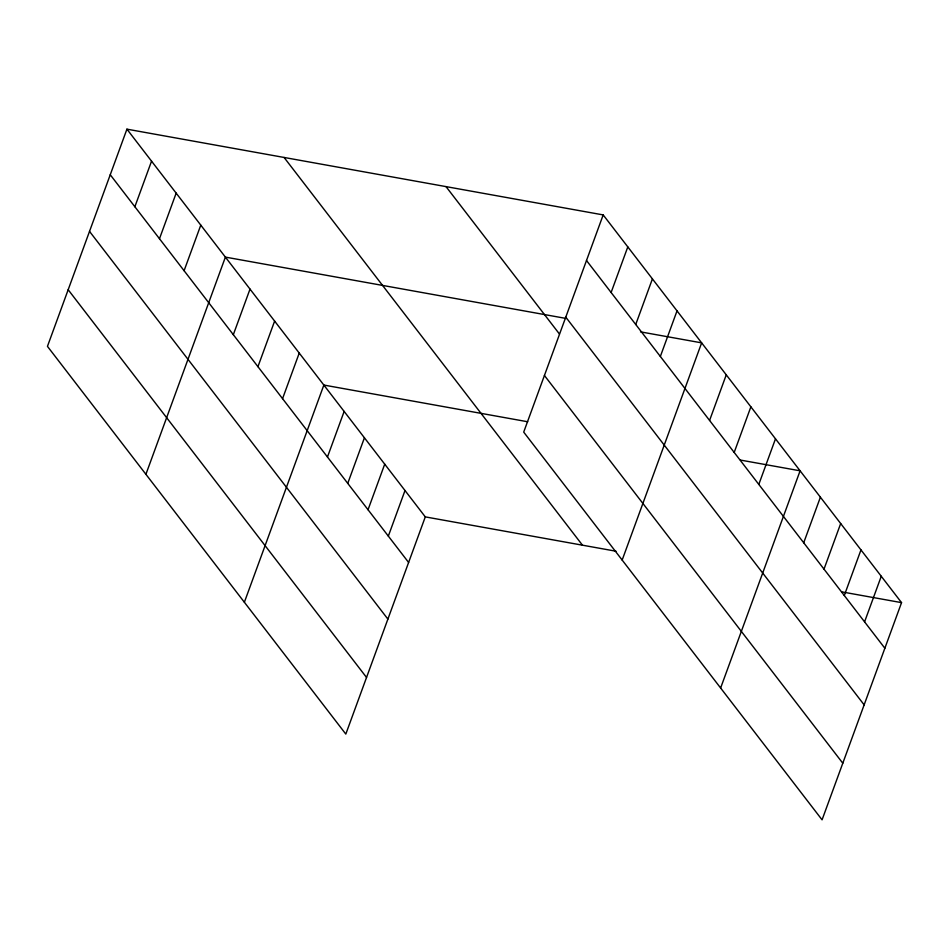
<?xml version="1.0" encoding="UTF-8"?>
<svg xmlns="http://www.w3.org/2000/svg" width="949" height="949" viewBox="0 0 949 949"><rect width="100%" height="100%" fill="white"/><g stroke="black" fill="none" stroke-linecap="round" stroke-linejoin="round"><path stroke-width="1.42" d="M126.929 129.159L47.45 346.361L345.816 734.087L425.294 516.885L126.929 129.159L603.184 214.913L901.55 602.639L822.071 819.841L523.706 432.115L603.184 214.913M134.865 206.74L151.555 161.152M159.479 238.733L176.17 193.133M184.094 270.714L200.785 225.127M145.909 474.31L225.399 257.108L566.316 318.496M233.324 334.689L250.014 289.089M257.938 366.67L274.629 321.082M282.553 398.663L299.243 353.064M244.368 602.259L323.858 385.057L527.703 421.759M327.464 457.015L344.143 411.415M347.749 483.373L364.428 437.786M368.034 509.743L384.725 464.156M388.331 536.114L405.009 490.514M611.12 292.494L627.799 246.906M635.735 324.487L652.414 278.887M660.35 356.468L677.028 310.881M622.164 560.064L701.643 342.862L640.528 331.865M709.579 420.443L726.258 374.855M734.194 452.436L750.873 406.836M758.809 484.417L775.487 438.829M720.623 688.013L800.102 470.811L740.445 460.075M803.708 542.769L820.399 497.181M824.005 569.139L840.684 523.54M844.29 595.498L860.968 549.91M864.575 621.868L881.265 576.268M425.294 516.885L616.02 551.227M841.882 591.891L901.55 602.639M586.506 260.512L884.859 648.226M565.782 317.144L864.136 704.858M446.018 186.621L559.424 333.989M544.429 375.484L842.795 763.21M284.095 157.463L582.461 545.177M110.25 174.758L408.616 562.472M89.526 231.39L387.892 619.104M68.174 289.73L366.539 677.456"/></g></svg>
